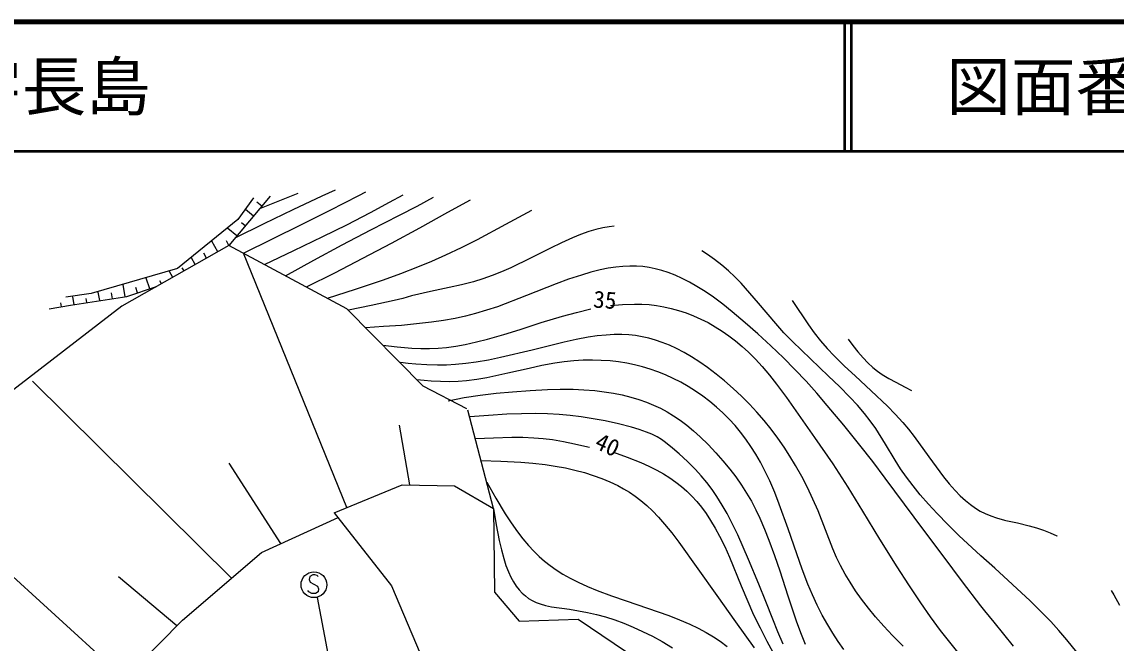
# Model space of a CAD drawing. Units: millimetres, scale not verified. Extents: x 40000 to 680000, y 20000 to 380000.
# Drawn here: x 445038 to 529776, y 331918 to 380000 of the extents above; entities that cross this region are included whole.
import ezdxf
from ezdxf.enums import TextEntityAlignment as Align

# ---------------------------------------------------------------- set-up
doc = ezdxf.new("R2010")
doc.units = ezdxf.units.MM
doc.header["$LTSCALE"] = 1000
for name, color, linetype, lineweight in [('M-BGD', 7, 'Continuous', 25), ('M-BGD-EXST', 7, 'Continuous', 25), ('M-TTL', 2, 'Continuous', 140), ('M-TTL-LINE', 7, 'Continuous', 50)]:
    doc.layers.add(name, color=color, linetype=linetype, lineweight=lineweight)
doc.layers.add('M-TTL-TXT', color=7, linetype='Continuous')
doc.styles.add('ＭＳ ゴシック', font='')
doc.styles.get('ＭＳ ゴシック').set_extended_font_data('MS Gothic')

msp = doc.modelspace()

# ---------------------------------------------------------------- linework, layer by layer
at = {"layer": 'M-BGD'}
for p, q in [((468304, 366540), (469323, 367012)), ((464269, 366513), (461071, 362694)), ((462963, 366371), (461755, 364710)), ((463463, 365551), (465526, 366374)), ((465526, 366374), (466429, 366748)), ((466050, 365471), (468304, 366540)), ((468912, 365421), (471140, 366556)), ((471140, 366556), (471672, 366835)), ((473517, 366038), (474556, 366617)), ((475650, 365748), (476913, 366439)), ((478034, 365264), (479771, 366217)), ((462979, 364973), (462346, 365484)), ((463621, 365740), (463244, 366044)), ((463801, 364384), (466050, 365471)), ((466681, 364307), (468912, 365421)), ((470197, 364304), (472041, 365250)), ((472041, 365250), (473517, 366038)), ((474277, 365030), (475650, 365748)), ((475846, 364065), (478034, 365264)), ((482528, 364334), (484533, 365424)), ((461755, 364710), (457089, 360906)), ((461560, 363292), (463801, 364384)), ((462337, 364207), (462049, 364440)), ((472052, 363895), (474277, 365030)), ((461695, 363440), (460981, 364017)), ((464440, 363203), (466681, 364307)), ((468338, 363384), (470197, 364304)), ((469841, 362743), (472052, 363895)), ((473649, 362873), (475846, 364065)), ((480319, 363165), (482528, 364334)), ((488301, 363543), (487668, 363289)), ((488933, 363764), (488301, 363543)), ((489476, 363924), (488933, 363764)), ((490022, 364055), (489476, 363924)), ((490520, 364144), (490022, 364055)), ((490893, 364187), (490520, 364144)), ((461071, 362694), (452767, 357986)), ((460205, 362204), (459757, 363017)), ((461075, 362697), (460873, 363063)), ((470208, 357801), (461071, 362694)), ((462202, 362107), (464440, 363203)), ((466085, 362300), (468338, 363384)), ((467643, 361557), (469841, 362743)), ((471447, 361702), (473649, 362873)), ((479094, 362550), (480319, 363165)), ((486817, 362906), (485964, 362490)), ((487668, 363289), (486817, 362906)), ((459336, 361711), (459121, 362100)), ((470194, 342402), (462202, 362107)), ((463829, 361232), (466085, 362300)), ((476779, 361484), (477861, 361965)), ((477861, 361965), (479094, 362550)), ((485964, 362490), (484436, 361710)), ((498127, 362001), (497699, 362277)), ((498683, 361606), (498127, 362001)), ((458466, 361218), (458181, 361733)), ((465456, 360357), (467643, 361557)), ((469271, 360578), (471447, 361702)), ((474377, 360526), (475688, 361033)), ((475688, 361033), (476779, 361484)), ((484436, 361710), (482891, 360955)), ((491040, 361023), (490428, 360928)), ((491040, 361023), (490428, 360928)), ((491582, 361078), (491040, 361023)), ((491582, 361078), (491040, 361023)), ((492122, 361103), (491582, 361078)), ((492122, 361103), (491582, 361078)), ((492624, 361096), (492122, 361103)), ((492624, 361096), (492122, 361103)), ((493121, 361059), (492624, 361096)), ((493121, 361059), (492624, 361096)), ((493604, 360993), (493121, 361059)), ((493604, 360993), (493121, 361059)), ((494082, 360896), (493604, 360993)), ((494082, 360896), (493604, 360993)), ((499230, 361181), (498683, 361606)), ((499749, 360739), (499230, 361181)), ((457089, 360906), (450413, 358973)), ((454943, 359345), (454675, 360155)), ((456735, 360216), (456480, 360679)), ((457596, 360724), (457458, 360975)), ((467084, 359481), (469271, 360578)), ((473052, 360047), (474377, 360526)), ((481461, 360362), (480739, 360112)), ((482180, 360644), (481461, 360362)), ((482891, 360955), (482180, 360644)), ((488365, 360405), (487380, 360075)), ((488365, 360405), (487380, 360075)), ((489088, 360619), (488365, 360405)), ((489088, 360619), (488365, 360405)), ((489814, 360802), (489088, 360619)), ((489814, 360802), (489088, 360619)), ((490428, 360928), (489814, 360802)), ((490428, 360928), (489814, 360802)), ((494590, 360762), (494082, 360896)), ((494590, 360762), (494082, 360896)), ((495092, 360598), (494590, 360762)), ((495092, 360598), (494590, 360762)), ((495631, 360388), (495092, 360598)), ((495631, 360388), (495092, 360598)), ((496164, 360148), (495631, 360388)), ((496164, 360148), (495631, 360388)), ((496744, 359852), (496164, 360148)), ((496744, 359852), (496164, 360148)), ((500254, 360263), (499749, 360739)), ((500731, 359773), (500254, 360263)), ((453040, 358735), (452890, 359639)), ((453162, 358756), (455474, 359521)), ((453994, 359031), (453859, 359436)), ((455859, 359734), (455732, 359965)), ((468711, 358606), (470885, 359312)), ((470885, 359312), (473052, 360047)), ((478131, 359430), (476672, 359130)), ((479072, 359646), (478131, 359430)), ((480009, 359891), (479072, 359646)), ((480739, 360112), (480009, 359891)), ((486406, 359717), (484122, 358817)), ((486406, 359717), (484122, 358817)), ((487380, 360075), (486406, 359717)), ((487380, 360075), (486406, 359717)), ((497316, 359525), (496744, 359852)), ((497316, 359525), (496744, 359852)), ((497959, 359121), (497316, 359525)), ((497959, 359121), (497316, 359525)), ((502085, 358218), (500731, 359773)), ((450413, 358973), (448442, 358686)), ((448800, 358069), (453162, 358756)), ((449089, 358114), (448987, 358732)), ((450077, 358270), (450026, 358580)), ((451065, 358425), (450956, 359079)), ((452054, 358572), (451979, 359024)), ((474544, 358603), (473856, 358434)), ((475220, 358800), (474544, 358603)), ((476672, 359130), (475220, 358800)), ((484122, 358817), (481858, 357957)), ((484122, 358817), (481858, 357957)), ((498587, 358690), (497959, 359121)), ((498587, 358690), (497959, 359121)), ((499329, 358140), (498587, 358690)), ((499329, 358140), (498587, 358690)), ((452767, 357986), (443742, 351025)), ((447148, 357788), (448800, 358069)), ((448103, 357950), (448055, 358243)), ((476107, 351801), (470208, 357801)), ((472091, 358059), (470328, 357678)), ((473856, 358434), (472091, 358059)), ((481016, 357675), (480166, 357422)), ((481016, 357675), (480166, 357422)), ((481858, 357957), (481016, 357675)), ((481858, 357957), (481016, 357675)), ((487993, 357507), (489090, 357783)), ((490615, 358051), (491539, 358119)), ((491539, 358119), (492468, 358158)), ((492468, 358158), (493042, 358154)), ((493042, 358154), (493621, 358119)), ((493621, 358119), (494185, 358054)), ((494185, 358054), (494751, 357958)), ((494751, 357958), (495328, 357829)), ((495328, 357829), (495899, 357670)), ((495899, 357670), (496478, 357478)), ((500051, 357568), (499329, 358140)), ((500051, 357568), (499329, 358140)), ((503413, 356646), (502085, 358218)), ((504692, 358428), (505941, 356555)), ((476763, 356751), (475610, 356618)), ((476763, 356751), (475610, 356618)), ((477684, 356887), (476763, 356751)), ((477684, 356887), (476763, 356751)), ((478591, 357050), (477684, 356887)), ((478591, 357050), (477684, 356887)), ((479383, 357221), (478591, 357050)), ((479383, 357221), (478591, 357050)), ((480166, 357422), (479383, 357221)), ((480166, 357422), (479383, 357221)), ((485256, 356721), (486897, 357213)), ((486897, 357213), (487993, 357507)), ((496478, 357478), (497053, 357256)), ((497053, 357256), (497626, 357001)), ((497626, 357001), (498186, 356720)), ((501062, 356717), (500051, 357568)), ((501062, 356717), (500051, 357568)), ((473053, 356414), (471653, 356330)), ((473053, 356414), (471653, 356330)), ((474448, 356513), (473053, 356414)), ((474448, 356513), (473053, 356414)), ((475610, 356618), (474448, 356513)), ((475610, 356618), (474448, 356513)), ((482354, 355804), (483615, 356197)), ((483615, 356197), (485256, 356721)), ((498186, 356720), (498736, 356410)), ((498736, 356410), (499273, 356072)), ((499273, 356072), (499795, 355709)), ((502039, 355856), (501062, 356717)), ((502039, 355856), (501062, 356717)), ((504047, 355945), (503413, 356646)), ((504703, 355265), (504047, 355945)), ((505941, 356555), (506398, 355928)), ((506398, 355928), (506881, 355315)), ((479378, 355037), (480235, 355224)), ((480235, 355224), (481095, 355442)), ((481095, 355442), (482354, 355804)), ((487030, 355210), (484563, 354603)), ((487962, 355414), (487030, 355210)), ((488891, 355588), (487962, 355414)), ((489595, 355691), (488891, 355588)), ((490293, 355763), (489595, 355691)), ((490895, 355797), (490293, 355763)), ((491489, 355800), (490895, 355797)), ((492031, 355774), (491489, 355800)), ((492569, 355717), (492031, 355774)), ((493076, 355635), (492569, 355717)), ((493579, 355523), (493076, 355635)), ((494111, 355372), (493579, 355523)), ((494632, 355193), (494111, 355372)), ((495189, 354969), (494632, 355193)), ((499795, 355709), (500297, 355322)), ((500297, 355322), (500813, 354886)), ((503039, 354937), (502039, 355856)), ((503039, 354937), (502039, 355856)), ((506097, 353912), (504703, 355265)), ((506881, 355315), (507404, 354719)), ((509027, 355434), (509375, 354958)), ((472979, 354983), (474108, 354853)), ((474108, 354853), (475234, 354754)), ((475234, 354754), (475925, 354721)), ((475925, 354721), (476613, 354719)), ((476613, 354719), (477270, 354749)), ((477270, 354749), (477924, 354809)), ((477924, 354809), (478650, 354907)), ((478650, 354907), (479378, 355037)), ((484563, 354603), (482112, 354019)), ((495738, 354715), (495189, 354969)), ((496329, 354407), (495738, 354715)), ((496905, 354072), (496329, 354407)), ((500813, 354886), (501312, 354424)), ((501312, 354424), (501843, 353888)), ((504005, 354010), (503039, 354937)), ((504005, 354010), (503039, 354937)), ((507404, 354719), (507951, 354140)), ((509375, 354958), (509768, 354463)), ((509768, 354463), (510182, 353990)), ((474956, 353572), (474352, 353630)), ((475555, 353518), (474956, 353572)), ((476392, 353460), (475555, 353518)), ((477222, 353433), (476392, 353460)), ((477930, 353442), (477222, 353433)), ((478630, 353480), (477930, 353442)), ((479423, 353557), (478630, 353480)), ((480208, 353662), (479423, 353557)), ((481163, 353826), (480208, 353662)), ((482112, 354019), (481163, 353826)), ((485304, 353394), (484313, 353183)), ((486301, 353577), (485304, 353394)), ((487044, 353684), (486301, 353577)), ((487792, 353761), (487044, 353684)), ((488508, 353805), (487792, 353761)), ((489219, 353818), (488508, 353805)), ((489904, 353802), (489219, 353818)), ((490582, 353756), (489904, 353802)), ((491230, 353682), (490582, 353756)), ((491874, 353579), (491230, 353682)), ((492487, 353450), (491874, 353579)), ((493093, 353292), (492487, 353450)), ((497531, 353672), (496905, 354072)), ((498138, 353248), (497531, 353672)), ((501843, 353888), (502354, 353331)), ((504904, 353106), (504005, 354010)), ((504904, 353106), (504005, 354010)), ((507502, 352590), (506097, 353912)), ((507951, 354140), (508744, 353358)), ((508744, 353358), (509560, 352596)), ((510182, 353990), (510549, 353613)), ((510549, 353613), (510936, 353260)), ((482671, 352806), (481031, 352461)), ((484313, 353183), (482671, 352806)), ((493697, 353117), (493093, 353292)), ((494294, 352913), (493697, 353117)), ((494891, 352675), (494294, 352913)), ((495479, 352409), (494891, 352675)), ((498809, 352740), (498138, 353248)), ((499459, 352211), (498809, 352740)), ((502354, 353331), (502932, 352650)), ((502932, 352650), (503488, 351949)), ((505776, 352186), (504904, 353106)), ((505776, 352186), (504904, 353106)), ((508348, 351774), (507502, 352590)), ((509560, 352596), (510815, 351449)), ((510936, 353260), (511291, 352973)), ((511291, 352973), (511665, 352710)), ((511665, 352710), (512178, 352402)), ((461265, 336942), (445868, 352203)), ((476185, 352239), (475630, 352287)), ((479495, 350062), (476107, 351801)), ((476739, 352196), (476185, 352239)), ((477467, 352156), (476739, 352196)), ((478186, 352147), (477467, 352156)), ((478835, 352173), (478186, 352147)), ((479481, 352229), (478835, 352173)), ((480257, 352330), (479481, 352229)), ((481031, 352461), (480257, 352330)), ((496069, 352108), (495479, 352409)), ((496642, 351783), (496069, 352108)), ((497214, 351422), (496642, 351783)), ((500124, 351630), (499459, 352211)), ((503488, 351949), (504243, 350934)), ((506601, 351267), (505776, 352186)), ((506601, 351267), (505776, 352186)), ((509166, 350944), (508348, 351774)), ((512178, 352402), (512714, 352116)), ((512714, 352116), (513452, 351736)), ((513452, 351736), (513918, 351474)), ((478056, 350681), (479290, 350915)), ((479290, 350915), (480532, 351121)), ((480532, 351121), (481776, 351262)), ((481776, 351262), (483034, 351374)), ((483034, 351374), (484389, 351474)), ((484389, 351474), (485750, 351545)), ((485750, 351545), (486731, 351568)), ((486731, 351568), (487717, 351561)), ((487717, 351561), (488556, 351527)), ((488556, 351527), (489395, 351462)), ((489395, 351462), (490122, 351379)), ((490122, 351379), (490847, 351266)), ((490847, 351266), (491527, 351127)), ((491527, 351127), (492205, 350958)), ((492205, 350958), (492811, 350777)), ((497766, 351039), (497214, 351422)), ((498308, 350626), (497766, 351039)), ((500758, 351035), (500124, 351630)), ((501372, 350421), (500758, 351035)), ((504243, 350934), (504978, 349897)), ((507412, 350318), (506601, 351267)), ((507412, 350318), (506601, 351267)), ((509737, 350324), (509166, 350944)), ((510815, 351449), (512062, 350268)), ((492811, 350777), (493412, 350567)), ((493412, 350567), (493954, 350346)), ((493954, 350346), (494489, 350096)), ((494489, 350096), (495003, 349818)), ((498828, 350192), (498308, 350626)), ((499331, 349732), (498828, 350192)), ((501959, 349789), (501372, 350421)), ((508682, 348788), (507412, 350318)), ((508682, 348788), (507412, 350318)), ((510285, 349686), (509737, 350324)), ((512062, 350268), (512673, 349648)), ((481567, 342335), (479584, 349948)), ((481161, 349540), (479717, 349436)), ((482599, 349626), (481161, 349540)), ((483724, 349669), (482599, 349626)), ((484841, 349683), (483724, 349669)), ((485752, 349665), (484841, 349683)), ((486655, 349618), (485752, 349665)), ((487506, 349542), (486655, 349618)), ((488354, 349437), (487506, 349542)), ((489284, 349289), (488354, 349437)), ((490213, 349111), (489284, 349289)), ((495003, 349818), (495503, 349514)), ((495503, 349514), (496020, 349163)), ((496020, 349163), (496526, 348783)), ((499809, 349255), (499331, 349732)), ((500264, 348759), (499809, 349255)), ((502522, 349140), (501959, 349789)), ((503060, 348474), (502522, 349140)), ((504978, 349897), (506413, 347839)), ((510734, 349120), (510285, 349686)), ((511156, 348539), (510734, 349120)), ((512673, 349648), (513267, 349003)), ((475071, 344165), (474287, 348782)), ((491239, 348882), (490213, 349111)), ((492259, 348624), (491239, 348882)), ((492836, 348454), (492259, 348624)), ((493401, 348257), (492836, 348454)), ((496526, 348783), (497057, 348345)), ((497057, 348345), (497569, 347882)), ((500695, 348244), (500264, 348759)), ((503577, 347787), (503060, 348474)), ((509924, 347244), (508682, 348788)), ((509924, 347244), (508682, 348788)), ((511920, 347316), (511156, 348539)), ((513267, 349003), (513704, 348473)), ((513704, 348473), (514127, 347913)), ((480157, 347745), (481563, 347814)), ((481563, 347814), (482967, 347852)), ((482967, 347852), (483826, 347848)), ((483826, 347848), (484687, 347813)), ((484687, 347813), (485401, 347757)), ((485401, 347757), (486117, 347669)), ((486117, 347669), (486977, 347526)), ((486977, 347526), (487834, 347352)), ((493824, 348080), (493401, 348257)), ((494229, 347878), (493824, 348080)), ((494570, 347675), (494229, 347878)), ((494891, 347450), (494570, 347675)), ((495426, 347016), (494891, 347450)), ((497569, 347882), (498179, 347281)), ((501110, 347700), (500695, 348244)), ((501498, 347141), (501110, 347700)), ((504069, 347082), (503577, 347787)), ((506413, 347839), (507831, 345792)), ((514127, 347913), (515260, 346329)), ((487834, 347352), (488410, 347224)), ((488410, 347224), (488991, 347092)), ((490865, 346686), (491918, 346304)), ((495945, 346556), (495426, 347016)), ((498179, 347281), (498773, 346654)), ((498773, 346654), (499324, 346031)), ((501881, 346534), (501498, 347141)), ((504521, 346382), (504069, 347082)), ((510923, 345973), (509924, 347244)), ((510923, 345973), (509924, 347244)), ((512658, 346079), (511920, 347316)), ((465101, 339622), (461092, 345843)), ((480598, 346055), (482133, 346006)), ((482133, 346006), (483666, 345927)), ((483666, 345927), (484608, 345850)), ((484608, 345850), (485552, 345743)), ((485552, 345743), (486345, 345624)), ((491918, 346304), (492961, 345893)), ((492961, 345893), (493592, 345614)), ((496582, 345965), (495945, 346556)), ((497196, 345355), (496582, 345965)), ((499324, 346031), (499851, 345392)), ((502237, 345914), (501881, 346534)), ((502608, 345201), (502237, 345914)), ((504951, 345661), (504521, 346382)), ((507831, 345792), (508990, 343977)), ((511901, 344679), (510923, 345973)), ((511901, 344679), (510923, 345973)), ((513084, 345416), (512658, 346079)), ((515260, 346329), (516404, 344782)), ((486345, 345624), (487134, 345476)), ((487134, 345476), (487868, 345308)), ((487868, 345308), (488596, 345110)), ((488596, 345110), (489275, 344896)), ((489275, 344896), (489945, 344653)), ((493592, 345614), (494209, 345309)), ((494209, 345309), (494719, 345024)), ((494719, 345024), (495214, 344713)), ((497649, 344865), (497196, 345355)), ((499851, 345392), (500319, 344778)), ((502951, 344478), (502608, 345201)), ((505425, 344811), (504951, 345661)), ((513533, 344773), (513084, 345416)), ((469227, 342001), (474480, 344177)), ((474480, 344177), (478544, 344092)), ((478544, 344092), (481567, 342335)), ((481038, 344364), (481744, 343138)), ((489945, 344653), (490565, 344397)), ((490565, 344397), (491176, 344112)), ((491176, 344112), (491640, 343869)), ((495214, 344713), (495677, 344387)), ((495677, 344387), (496121, 344037)), ((496121, 344037), (496531, 343677)), ((498076, 344360), (497649, 344865)), ((498485, 343813), (498076, 344360)), ((500319, 344778), (500764, 344145)), ((500764, 344145), (501159, 343532)), ((503336, 343587), (502951, 344478)), ((505871, 343949), (505425, 344811)), ((513399, 342674), (511901, 344679)), ((513399, 342674), (511901, 344679)), ((514056, 344080), (513533, 344773)), ((514603, 343405), (514056, 344080)), ((516404, 344782), (516846, 344241)), ((516846, 344241), (517308, 343724)), ((453056, 329123), (436739, 343981)), ((491640, 343869), (492087, 343602)), ((492087, 343602), (492537, 343295)), ((492537, 343295), (492969, 342964)), ((496531, 343677), (496920, 343295)), ((496920, 343295), (497300, 342877)), ((498867, 343254), (498485, 343813)), ((499271, 342606), (498867, 343254)), ((501159, 343532), (501530, 342900)), ((503694, 342683), (503336, 343587)), ((506296, 343062), (505871, 343949)), ((508990, 343977), (510130, 342137)), ((515244, 342665), (514603, 343405)), ((517308, 343724), (517700, 343327)), ((517700, 343327), (518112, 342953)), ((481744, 343138), (482470, 341936)), ((492969, 342964), (493426, 342574)), ((493426, 342574), (493864, 342159)), ((497300, 342877), (497657, 342439)), ((497657, 342439), (498025, 341939)), ((499649, 341941), (499271, 342606)), ((501530, 342900), (501876, 342245)), ((504385, 340761), (503694, 342683)), ((506694, 342162), (506296, 343062)), ((514888, 340668), (513399, 342674)), ((514888, 340668), (513399, 342674)), ((515908, 341944), (515244, 342665)), ((518112, 342953), (518487, 342650)), ((518487, 342650), (518882, 342371)), ((518882, 342371), (519256, 342142)), ((463591, 338935), (469519, 341629)), ((469227, 342001), (473656, 336354)), ((481566, 342336), (481773, 341081)), ((481567, 342335), (481635, 335870)), ((482470, 341936), (482932, 341225)), ((493864, 342159), (494345, 341661)), ((494345, 341661), (494810, 341134)), ((498025, 341939), (498368, 341420)), ((500076, 341123), (499649, 341941)), ((501876, 342245), (502196, 341575)), ((502196, 341575), (502557, 340743)), ((507279, 340686), (506694, 342162)), ((510130, 342137), (511456, 339974)), ((516741, 341090), (515908, 341944)), ((519256, 342142), (519645, 341939)), ((519645, 341939), (520068, 341757)), ((520068, 341757), (520506, 341602)), ((520506, 341602), (521124, 341427)), ((481773, 341081), (482006, 339852)), ((482932, 341225), (483414, 340538)), ((494810, 341134), (495370, 340448)), ((498368, 341420), (498732, 340812)), ((498732, 340812), (499070, 340189)), ((500474, 340293), (500076, 341123)), ((502557, 340743), (502893, 339893)), ((505048, 338831), (504385, 340761)), ((507832, 339207), (507279, 340686)), ((516381, 338661), (514888, 340668)), ((516381, 338661), (514888, 340668)), ((517595, 340258), (516741, 341090)), ((521124, 341427), (521229, 341403)), ((521229, 341403), (522140, 341219)), ((522140, 341219), (523044, 341007)), ((523044, 341007), (523602, 340847)), ((523602, 340847), (524153, 340658)), ((524153, 340658), (524667, 340449)), ((482006, 339852), (482168, 339142)), ((483414, 340538), (483830, 339994)), ((483830, 339994), (484268, 339470)), ((495370, 340448), (495909, 339739)), ((499070, 340189), (499462, 339389)), ((501308, 338388), (500474, 340293)), ((502893, 339893), (503321, 338706)), ((511456, 339974), (512800, 337816)), ((519310, 338668), (517595, 340258)), ((524667, 340449), (525175, 340211)), ((525175, 340211), (525190, 340203)), ((482168, 339142), (482354, 338463)), ((484268, 339470), (484671, 339032)), ((484671, 339032), (485096, 338616)), ((495909, 339739), (497392, 337656)), ((499462, 339389), (499826, 338579)), ((508119, 338556), (507832, 339207)), ((457481, 333699), (463591, 338935)), ((482354, 338463), (482527, 337936)), ((485096, 338616), (485508, 338253)), ((485508, 338253), (485939, 337914)), ((499826, 338579), (500750, 336340)), ((502109, 336481), (501308, 338388)), ((503321, 338706), (503723, 337503)), ((505468, 337652), (505048, 338831)), ((508432, 337920), (508119, 338556)), ((517881, 336667), (516381, 338661)), ((517881, 336667), (516381, 338661)), ((520371, 337709), (519310, 338668)), ((482527, 337936), (482721, 337437)), ((482721, 337437), (482910, 337030)), ((485939, 337914), (486419, 337576)), ((486419, 337576), (486923, 337259)), ((486923, 337259), (487504, 336931)), ((497392, 337656), (498854, 335598)), ((503723, 337503), (504346, 335566)), ((505913, 336492), (505468, 337652)), ((508789, 337264), (508432, 337920)), ((509170, 336628), (508789, 337264)), ((512800, 337816), (513698, 336421)), ((521751, 336464), (520371, 337709)), ((457040, 333255), (452524, 337043)), ((482910, 337030), (483120, 336649)), ((483120, 336649), (483326, 336334)), ((487504, 336931), (488104, 336627)), ((488104, 336627), (488834, 336294)), ((502659, 335137), (502109, 336481)), ((506261, 335663), (505913, 336492)), ((509606, 335962), (509170, 336628)), ((513698, 336421), (514620, 335043)), ((519310, 334803), (517881, 336667)), ((519310, 334803), (517881, 336667)), ((523107, 335198), (521751, 336464)), ((473656, 336354), (476173, 330438)), ((481635, 335870), (483543, 333627)), ((483326, 336334), (483554, 336039)), ((483554, 336039), (483781, 335793)), ((483781, 335793), (484030, 335567)), ((484030, 335567), (484282, 335380)), ((488834, 336294), (489590, 335984)), ((489590, 335984), (490696, 335572)), ((490696, 335572), (491828, 335182)), ((498854, 335598), (500303, 333573)), ((500750, 336340), (501702, 334113)), ((504346, 335566), (504998, 333640)), ((506635, 334848), (506261, 335663)), ((510064, 335315), (509606, 335962)), ((529394, 335998), (529596, 335658)), ((529596, 335658), (530030, 334865)), ((484282, 335380), (484556, 335214)), ((484556, 335214), (484854, 335071)), ((484854, 335071), (485172, 334953)), ((485172, 334953), (485597, 334832)), ((485597, 334832), (486049, 334737)), ((486049, 334737), (487438, 334533)), ((491828, 335182), (493484, 334630)), ((503182, 333780), (502659, 335137)), ((507023, 334085), (506635, 334848)), ((510593, 334624), (510064, 335315)), ((514620, 335043), (515380, 333957)), ((519608, 334424), (519310, 334803)), ((519608, 334424), (519310, 334803)), ((523921, 334399), (523107, 335198)), ((487438, 334533), (488833, 334298)), ((488833, 334298), (489540, 334134)), ((489540, 334134), (490238, 333941)), ((490238, 333941), (490952, 333711)), ((493484, 334630), (495130, 334050)), ((495130, 334050), (495951, 333729)), ((501702, 334113), (502203, 333087)), ((507442, 333328), (507023, 334085)), ((511145, 333953), (510593, 334624)), ((511791, 333217), (511145, 333953)), ((515380, 333957), (516162, 332893)), ((519966, 333977), (519608, 334424)), ((520321, 333537), (519966, 333977)), ((524713, 333581), (523921, 334399)), ((453379, 329566), (457481, 333699)), ((483543, 333627), (488123, 333762)), ((488123, 333762), (493778, 329954)), ((490952, 333711), (491658, 333452)), ((491658, 333452), (492387, 333152)), ((492387, 333152), (493106, 332823)), ((495951, 333729), (496759, 333381)), ((496759, 333381), (497407, 333072)), ((497407, 333072), (498037, 332738)), ((500303, 333573), (501749, 331557)), ((502203, 333087), (502733, 332073)), ((503571, 332801), (503182, 333780)), ((504998, 333640), (505338, 332727)), ((507831, 332681), (507442, 333328)), ((512460, 332502), (511791, 333217)), ((521838, 331670), (520321, 333537)), ((525351, 332881), (524713, 333581)), ((493106, 332823), (493866, 332442)), ((493866, 332442), (494615, 332031)), ((498037, 332738), (498589, 332412)), ((498589, 332412), (499122, 332061)), ((503985, 331841), (503571, 332801)), ((505338, 332727), (505706, 331827)), ((508245, 332052), (507831, 332681)), ((513278, 331675), (512460, 332502)), ((516162, 332893), (516869, 331979)), ((525969, 332158), (525351, 332881)), ((494615, 332031), (495427, 331550)), ((499122, 332061), (499666, 331667)), ((502733, 332073), (503490, 330656)), ((508698, 331418), (508245, 332052)), ((516869, 331979), (517597, 331086)), ((526722, 331208), (525969, 332158))]:
    msp.add_line(p, q, dxfattribs=at)
at = {"layer": 'M-BGD-EXST'}
for p, q in [((467335, 337077), (467295, 336837)), ((467295, 336837), (467375, 336637)), ((467575, 337197), (467335, 337077)), ((467375, 336637), (467935, 336317)), ((467735, 337197), (467575, 337197)), ((467895, 337157), (467735, 337197)), ((467975, 337077), (467895, 337157)), ((467255, 335877), (467175, 335997)), ((467495, 335757), (467255, 335877)), ((467775, 335757), (467495, 335757)), ((467975, 335877), (467775, 335757)), ((467935, 336317), (468015, 336117)), ((468015, 336117), (467975, 335877)), ((469045, 329531), (467932, 335438))]:
    msp.add_line(p, q, dxfattribs=at)
msp.add_circle((467655, 336437), 1000, dxfattribs=at)
at = {"layer": 'M-TTL'}
msp.add_line((680000, 380000), (40000, 380000), dxfattribs=at)
at = {"layer": 'M-TTL-LINE'}
for p, q in [((508747, 380000), (508747, 370000)), ((509247, 380000), (509247, 370000)), ((40000, 370000), (680000, 370000))]:
    msp.add_line(p, q, dxfattribs=at)

# ---------------------------------------------------------------- texts
at = {"layer": 'M-BGD', "style": 'ＭＳ ゴシック'}
for s, rotation, p in [('35', 356, (489220, 357500)), ('40', 335, (489134, 346692))]:
    msp.add_text(s, height=1320, rotation=rotation, dxfattribs=at).set_placement(p, align=Align.BOTTOM_LEFT)
at = {"layer": 'M-TTL-TXT', "style": 'ＭＳ ゴシック'}
msp.add_text('熊毛郡上関町大字長島', height=3666, dxfattribs=at).set_placement((405024, 375000), align=Align.MIDDLE_LEFT)
msp.add_text('図面番号', height=3666, dxfattribs=at).set_placement((526622, 375000), align=Align.MIDDLE_CENTER)

doc.saveas('drawing.dxf')
